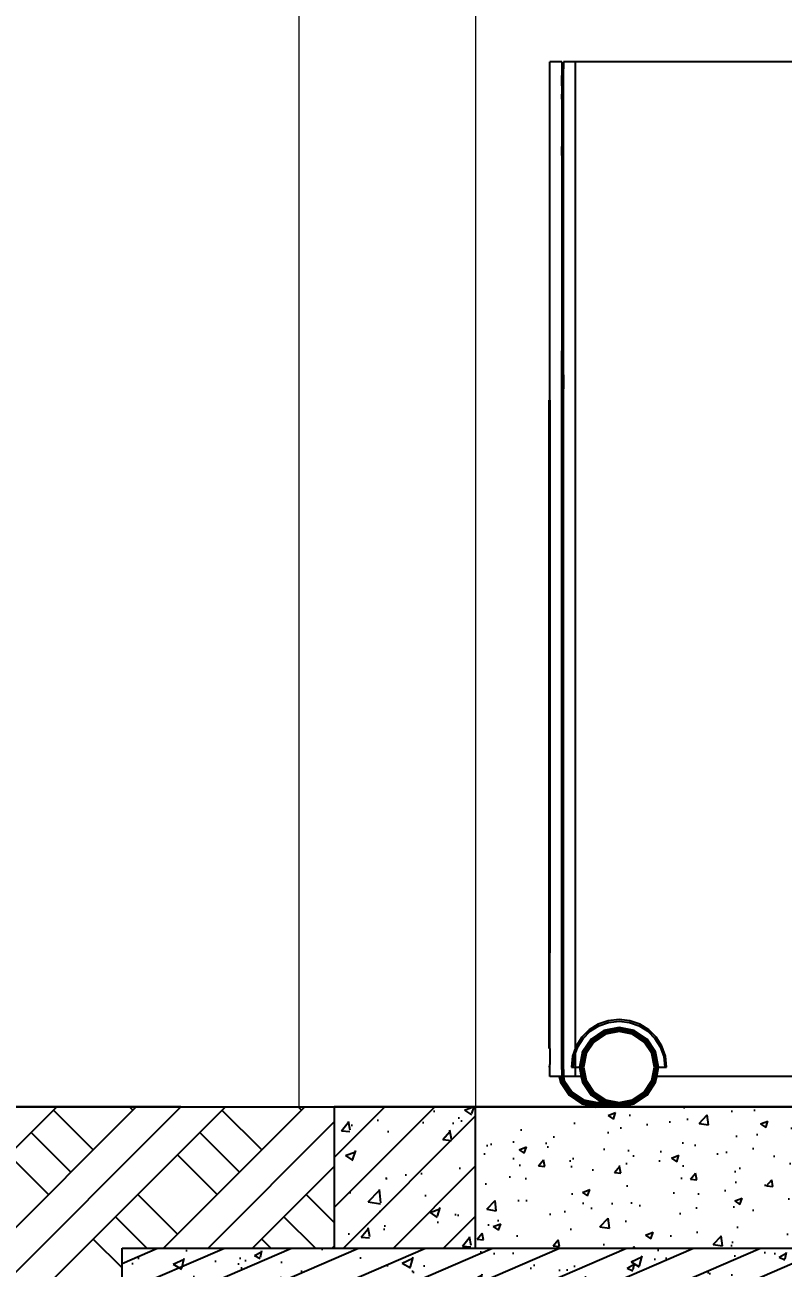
# Model space of a CAD drawing. Extents: x -4210259 to 293730, y -7499 to 868879.
# Drawn here: x -2176317 to -2175244, y 490039 to 491797 of the extents above; entities that cross this region are included whole.
import ezdxf

# ---------------------------------------------------------------- set-up
doc = ezdxf.new("R2010")
doc.units = 0
doc.header["$LTSCALE"] = 1000
doc.header["$MEASUREMENT"] = 0
doc.layers.get('Defpoints').update_dxf_attribs({"color": 210})
for name, color, linetype in [('00-Hatch', 8, 'Continuous'), ('A-AXIS-DP', 126, 'Continuous'), ('A-HATCH-2', 251, 'Continuous'), ('A-SFCE', 30, 'Continuous'), ('AS-COLN', 6, 'Continuous'), ('PUB_HATCH', 8, 'Continuous')]:
    doc.layers.add(name, color=color, linetype=linetype)
doc.layers.add('A-WALL-HATCH', color=8, linetype='Continuous', lineweight=13)
doc.styles.add('_TCH_DIM_T3', font='SIMPLEX', dxfattribs={"width": 0.705882, "bigfont": 'GBCBIG'})
doc.dimstyles.new('_TCH_ARCH&&50', dxfattribs={"dimtxt": 148.75, "dimasz": 50, "dimexe": 50, "dimexo": 50, "dimgap": 63.125, "dimtad": 1, "dimdec": 0, "dimzin": 0, "dimdsep": 46, "dimtxsty": '_TCH_DIM_T3', "dimblk": 'ARCHTICK', "dimcen": 0.09, "dimclrt": 7, "dimazin": 2, "dimtfac": 1, "dimtdec": 0, "dimtix": 1, "dimtmove": 2, "dimatfit": 3, "dimfxl": 0, "dimtolj": 1, "dimtzin": 0, "dimarcsym": 0})

# ---------------------------------------------------------------- blocks, each defined once
blk = doc.blocks.new('A$C4A4B1E4B')
at = {"color": 250}
for p, q in [((-3715.1, 1493.3), (-3732.3, 1493.3)), ((-3732.3, 1015.1), (-3732.3, 1493.3)), ((-3715.1, 1493.3), (-3715.1, 1483.3)), ((-3712.9, 1483.3), (-3715.1, 1483.3)), ((-3715.1, 1483.3), (-3715.1, 1482.6)), ((-3712.9, 1482.6), (-3715.1, 1482.6)), ((-3715.1, 1482.6), (-3715.1, 1481.2)), ((-3712.9, 1481.2), (-3715.1, 1481.2)), ((-3715.1, 1481.2), (-3715.1, 1478.5)), ((-3712.9, 1478.5), (-3715.1, 1478.5)), ((-3715.1, 1478.5), (-3715.1, 1474.2)), ((-3695.7, 1493.3), (-3712.9, 1493.3)), ((-3712.9, 1493.3), (-3712.9, 1483.3)), ((-3712.9, 1482.6), (-3712.9, 1483.3)), ((-3712.9, 1481.2), (-3712.9, 1482.6)), ((-3712.9, 1478.5), (-3712.9, 1481.2)), ((-3712.9, 1474.2), (-3712.9, 1478.5)), ((-3295.7, 1493.3), (-3695.7, 1493.3)), ((-3695.7, 99.4), (-3695.7, 1493.3)), ((-3712.9, 1474.2), (-3715.1, 1474.2)), ((-3715.1, 1467.9), (-3715.1, 1474.2)), ((-3712.9, 1467.9), (-3715.1, 1467.9)), ((-3715.1, 1459.3), (-3715.1, 1467.9)), ((-3712.9, 1459.3), (-3715.1, 1459.3)), ((-3715.1, 1459.3), (-3715.1, 1447.8)), ((-3712.9, 1467.9), (-3712.9, 1474.2)), ((-3712.9, 1459.3), (-3712.9, 1467.9)), ((-3712.9, 1447.8), (-3712.9, 1459.3)), ((-3712.9, 1447.8), (-3715.1, 1447.8)), ((-3715.1, 1440.5), (-3715.1, 1447.8)), ((-3712.9, 1440.5), (-3712.9, 1447.8)), ((-3712.9, 1440.5), (-3715.1, 1440.5)), ((-3715.1, 1440.5), (-3715.1, 1431.7)), ((-3712.9, 1431.7), (-3715.1, 1431.7)), ((-3715.1, 1431.7), (-3715.1, 1421.5)), ((-3712.9, 1431.7), (-3712.9, 1440.5)), ((-3712.9, 1421.5), (-3712.9, 1431.7)), ((-3712.9, 1421.5), (-3715.1, 1421.5)), ((-3715.1, 1421.5), (-3715.1, 1410.4)), ((-3712.9, 1410.4), (-3715.1, 1410.4)), ((-3715.1, 1410.4), (-3715.1, 1398.6)), ((-3712.9, 1410.4), (-3712.9, 1421.5)), ((-3712.9, 1398.6), (-3712.9, 1410.4)), ((-3712.9, 1398.6), (-3715.1, 1398.6)), ((-3715.1, 1398.6), (-3715.1, 1386.3)), ((-3712.9, 1386.3), (-3712.9, 1398.6)), ((-3712.9, 1386.3), (-3715.1, 1386.3)), ((-3715.1, 1386.3), (-3715.1, 1373.8)), ((-3712.9, 1373.8), (-3715.1, 1373.8)), ((-3715.1, 1361.1), (-3715.1, 1373.8)), ((-3712.9, 1373.8), (-3712.9, 1386.3)), ((-3712.9, 1361.1), (-3712.9, 1373.8)), ((-3712.9, 1361.1), (-3715.1, 1361.1)), ((-3715.1, 1361.1), (-3715.1, 1113.5)), ((-3712.9, 1113.5), (-3712.9, 1361.1)), ((-3712.9, 1113.5), (-3715.1, 1113.5)), ((-3715.1, 1113.5), (-3715.1, 1099.7)), ((-3712.9, 1099.7), (-3712.9, 1113.5)), ((-3712.9, 1099.7), (-3715.1, 1099.7)), ((-3715.1, 1099.7), (-3715.1, 1084.9)), ((-3712.9, 1084.9), (-3712.9, 1099.7)), ((-3712.9, 1084.9), (-3715.1, 1084.9)), ((-3715.1, 1068.7), (-3715.1, 1084.9)), ((-3712.9, 1068.7), (-3712.9, 1084.9)), ((-3712.9, 1068.7), (-3715.1, 1068.7)), ((-3715.1, 1050.9), (-3715.1, 1068.7)), ((-3712.9, 1050.9), (-3712.9, 1068.7)), ((-3712.9, 1050.9), (-3715.1, 1050.9)), ((-3715.1, 1031.1), (-3715.1, 1050.9)), ((-3712.9, 1050.9), (-3712.9, 1031.1)), ((-3712.9, 1031.1), (-3715.1, 1031.1)), ((-3715.1, 68.8), (-3715.1, 1031.1)), ((-3712.9, 68.8), (-3712.9, 1031.1)), ((-3732.9, 98.4), (-3732.9, 1015.1)), ((-3732.9, 1015.1), (-3732.3, 1015.1)), ((-3732.3, 1015.1), (-3732.3, 233.6)), ((-3732.6, 181.8), (-3732.3, 233.6)), ((-3732.3, 98.4), (-3732.3, 233.6)), ((-3732.6, 98.4), (-3732.6, 181.8)), ((-3676.4, 124.9), (-3686.8, 114.5)), ((-3663.8, 132.9), (-3676.4, 124.9)), ((-3674.8, 123), (-3662.8, 130.7)), ((-3655.7, 124.1), (-3673.8, 111.9)), ((-3655.6, 123.8), (-3673.6, 111.7)), ((-3655.2, 123), (-3673, 111.1)), ((-3649.7, 137.9), (-3663.8, 132.9)), ((-3662.8, 130.7), (-3649.1, 135.5)), ((-3634.2, 128.4), (-3655.7, 124.1)), ((-3655.6, 123.8), (-3655.7, 124.1)), ((-3634.2, 128.1), (-3655.6, 123.8)), ((-3655.2, 123), (-3655.6, 123.8)), ((-3634.2, 127.2), (-3655.2, 123)), ((-3654.7, 121.8), (-3655.2, 123)), ((-3634.2, 125.9), (-3654.7, 121.8)), ((-3634.2, 124.2), (-3654.1, 120.3)), ((-3634.2, 139.7), (-3649.7, 137.9)), ((-3649.1, 135.5), (-3634.2, 137.3)), ((-3618.8, 137.9), (-3634.2, 139.7)), ((-3634.2, 137.3), (-3619.3, 135.5)), ((-3612.8, 124.1), (-3634.2, 128.4)), ((-3634.2, 128.1), (-3634.2, 128.4)), ((-3612.9, 123.8), (-3634.2, 128.1)), ((-3634.2, 127.2), (-3634.2, 128.1)), ((-3613.2, 123), (-3634.2, 127.2)), ((-3634.2, 125.9), (-3634.2, 127.2)), ((-3613.7, 121.8), (-3634.2, 125.9)), ((-3634.2, 124.2), (-3634.2, 125.9)), ((-3614.4, 120.3), (-3634.2, 124.2)), ((-3634.2, 122.4), (-3634.2, 124.2)), ((-3619.3, 135.5), (-3605.7, 130.7)), ((-3604.6, 132.9), (-3618.8, 137.9)), ((-3613.7, 121.8), (-3613.2, 123)), ((-3613.2, 123), (-3612.9, 123.8)), ((-3595.4, 111.1), (-3613.2, 123)), ((-3612.9, 123.8), (-3612.8, 124.1)), ((-3594.8, 111.7), (-3612.9, 123.8)), ((-3594.6, 111.9), (-3612.8, 124.1)), ((-3605.7, 130.7), (-3593.6, 123)), ((-3592.1, 124.9), (-3604.6, 132.9)), ((-3581.6, 114.5), (-3592.1, 124.9)), ((-3686.8, 114.5), (-3694.8, 101.9)), ((-3692.6, 100.9), (-3684.9, 112.9)), ((-3673.8, 111.9), (-3686, 93.8)), ((-3673.6, 111.7), (-3685.7, 93.6)), ((-3684.9, 112.9), (-3674.8, 123)), ((-3673, 111.1), (-3684.9, 93.3)), ((-3672.1, 110.2), (-3683.7, 92.8)), ((-3670.9, 109), (-3682.2, 92.2)), ((-3669.6, 107.7), (-3680.5, 91.5)), ((-3673.6, 111.7), (-3673.8, 111.9)), ((-3673, 111.1), (-3673.6, 111.7)), ((-3672.1, 110.2), (-3673, 111.1)), ((-3654.7, 121.8), (-3672.1, 110.2)), ((-3670.9, 109), (-3672.1, 110.2)), ((-3654.1, 120.3), (-3670.9, 109)), ((-3669.6, 107.7), (-3670.9, 109)), ((-3653.4, 118.6), (-3669.6, 107.7)), ((-3654.1, 120.3), (-3654.7, 121.8)), ((-3653.4, 118.6), (-3654.1, 120.3)), ((-3634.2, 122.4), (-3653.4, 118.6)), ((-3615.1, 118.6), (-3634.2, 122.4)), ((-3615.1, 118.6), (-3614.4, 120.3)), ((-3598.8, 107.7), (-3615.1, 118.6)), ((-3614.4, 120.3), (-3613.7, 121.8)), ((-3597.5, 109), (-3614.4, 120.3)), ((-3596.3, 110.2), (-3613.7, 121.8)), ((-3598.8, 107.7), (-3597.5, 109)), ((-3588, 91.5), (-3598.8, 107.7)), ((-3597.5, 109), (-3596.3, 110.2)), ((-3586.3, 92.2), (-3597.5, 109)), ((-3596.3, 110.2), (-3595.4, 111.1)), ((-3584.7, 92.8), (-3596.3, 110.2)), ((-3595.4, 111.1), (-3594.8, 111.7)), ((-3583.5, 93.3), (-3595.4, 111.1)), ((-3594.8, 111.7), (-3594.6, 111.9)), ((-3582.7, 93.6), (-3594.8, 111.7)), ((-3582.4, 93.8), (-3594.6, 111.9)), ((-3593.6, 123), (-3583.5, 112.9)), ((-3583.5, 112.9), (-3575.9, 100.9)), ((-3573.7, 101.9), (-3581.6, 114.5)), ((-3732.6, 98.4), (-3732.9, 98.4)), ((-3732.3, 98.4), (-3732.6, 98.4)), ((-3732.3, 98.4), (-3732.3, 75.8)), ((-3695.7, 99.4), (-3699.8, 87.8)), ((-3697.4, 87.2), (-3695.7, 92.1)), ((-3694.8, 101.9), (-3695.7, 99.4)), ((-3695.7, 92.1), (-3692.6, 100.9)), ((-3695.7, 72.3), (-3695.7, 92.1)), ((-3686, 93.8), (-3690.3, 72.3)), ((-3685.7, 93.6), (-3690, 72.3)), ((-3684.9, 93.3), (-3689.1, 72.3)), ((-3683.7, 92.8), (-3687.8, 72.3)), ((-3682.2, 92.2), (-3686.1, 72.3)), ((-3685.7, 93.6), (-3686, 93.8)), ((-3684.9, 93.3), (-3685.7, 93.6)), ((-3683.7, 92.8), (-3684.9, 93.3)), ((-3680.5, 91.5), (-3684.3, 72.3)), ((-3682.2, 92.2), (-3683.7, 92.8)), ((-3680.5, 91.5), (-3682.2, 92.2)), ((-3588, 91.5), (-3586.3, 92.2)), ((-3584.2, 72.3), (-3588, 91.5)), ((-3586.3, 92.2), (-3584.7, 92.8)), ((-3582.3, 72.3), (-3586.3, 92.2)), ((-3584.7, 92.8), (-3583.5, 93.3)), ((-3580.6, 72.3), (-3584.7, 92.8)), ((-3583.5, 93.3), (-3582.7, 93.6)), ((-3579.3, 72.3), (-3583.5, 93.3)), ((-3582.7, 93.6), (-3582.4, 93.8)), ((-3578.5, 72.3), (-3582.7, 93.6)), ((-3578.2, 72.3), (-3582.4, 93.8)), ((-3575.9, 100.9), (-3571, 87.2)), ((-3568.6, 87.8), (-3573.7, 101.9)), ((-3732.7, 72.3), (-3732.3, 75.8)), ((-3732.3, 72.3), (-3732.7, 72.3)), ((-3732.3, 72.3), (-3732.3, 75.8)), ((-3732.3, 58.8), (-3732.3, 72.3)), ((-3699.8, 87.8), (-3701.6, 72.3)), ((-3701.6, 72.3), (-3699.2, 72.3)), ((-3699.2, 72.3), (-3697.4, 87.2)), ((-3699.2, 72.3), (-3695.7, 72.3)), ((-3695.7, 72.3), (-3690.3, 72.3)), ((-3695.7, 58.8), (-3695.7, 72.3)), ((-3690.3, 72.3), (-3690, 72.3)), ((-3690.3, 72.3), (-3687.6, 58.8)), ((-3690, 72.3), (-3685.7, 51)), ((-3690, 72.3), (-3689.1, 72.3)), ((-3689.1, 72.3), (-3684.9, 51.3)), ((-3689.1, 72.3), (-3687.8, 72.3)), ((-3687.8, 72.3), (-3683.7, 51.8)), ((-3687.8, 72.3), (-3686.1, 72.3)), ((-3686.1, 72.3), (-3682.2, 52.5)), ((-3686.1, 72.3), (-3684.3, 72.3)), ((-3684.3, 72.3), (-3680.5, 53.2)), ((-3588, 53.2), (-3584.2, 72.3)), ((-3586.3, 52.5), (-3582.3, 72.3)), ((-3584.7, 51.8), (-3580.6, 72.3)), ((-3584.2, 72.3), (-3582.3, 72.3)), ((-3583.5, 51.3), (-3579.3, 72.3)), ((-3582.7, 51), (-3578.5, 72.3)), ((-3582.3, 72.3), (-3580.6, 72.3)), ((-3580.9, 58.8), (-3578.2, 72.3)), ((-3580.6, 72.3), (-3579.3, 72.3)), ((-3579.3, 72.3), (-3578.5, 72.3)), ((-3578.5, 72.3), (-3578.2, 72.3)), ((-3578.2, 72.3), (-3569.3, 72.3)), ((-3571, 87.2), (-3569.3, 72.3)), ((-3569.3, 72.3), (-3566.8, 72.3)), ((-3566.8, 72.3), (-3568.6, 87.8)), ((-3718.7, 58.8), (-3732.3, 58.8)), ((-3718.7, 58.8), (-3717.1, 50.9)), ((-3718.4, 58.8), (-3718.7, 58.8)), ((-3718.4, 58.8), (-3716.8, 51)), ((-3717.5, 58.8), (-3718.4, 58.8)), ((-3717.5, 58.8), (-3716, 51.3)), ((-3716.2, 58.8), (-3717.5, 58.8)), ((-3716.2, 58.8), (-3714.8, 51.8)), ((-3715.1, 58.8), (-3716.2, 58.8)), ((-3714.7, 68.8), (-3715.1, 68.8)), ((-3715.1, 68.8), (-3715.1, 61.8)), ((-3715.1, 61.8), (-3713.3, 52.5)), ((-3715.1, 61.8), (-3715.1, 58.8)), ((-3714.7, 68.8), (-3712.9, 59.8)), ((-3712.9, 68.8), (-3714.7, 68.8)), ((-3711.6, 53.2), (-3713.3, 52.5)), ((-3712.9, 68.8), (-3712.9, 59.8)), ((-3712.9, 58.8), (-3712.9, 59.8)), ((-3712.7, 58.8), (-3712.9, 58.8)), ((-3712.7, 58.8), (-3711.6, 53.2)), ((-3695.7, 58.8), (-3712.7, 58.8)), ((-3711.6, 53.2), (-3700.7, 36.9)), ((-3687.6, 58.8), (-3695.7, 58.8)), ((-3687.6, 58.8), (-3686, 50.9)), ((-3680.5, 53.2), (-3682.2, 52.5)), ((-3680.5, 53.2), (-3669.6, 36.9)), ((-3598.8, 36.9), (-3588, 53.2)), ((-3588, 53.2), (-3586.3, 52.5)), ((-3582.4, 50.9), (-3580.9, 58.8)), ((-3377.1, 58.8), (-3580.9, 58.8)), ((-3716.8, 51), (-3717.1, 50.9)), ((-3717.1, 50.9), (-3704.9, 32.7)), ((-3716, 51.3), (-3716.8, 51)), ((-3716.8, 51), (-3704.7, 32.9)), ((-3714.8, 51.8), (-3716, 51.3)), ((-3716, 51.3), (-3704.1, 33.5)), ((-3713.3, 52.5), (-3714.8, 51.8)), ((-3714.8, 51.8), (-3703.2, 34.4)), ((-3713.3, 52.5), (-3702, 35.6)), ((-3702, 35.6), (-3703.2, 34.4)), ((-3700.7, 36.9), (-3702, 35.6)), ((-3702, 35.6), (-3685.2, 24.4)), ((-3700.7, 36.9), (-3684.5, 26.1)), ((-3685.7, 51), (-3686, 50.9)), ((-3686, 50.9), (-3673.8, 32.7)), ((-3684.9, 51.3), (-3685.7, 51)), ((-3685.7, 51), (-3673.6, 32.9)), ((-3683.7, 51.8), (-3684.9, 51.3)), ((-3684.9, 51.3), (-3673, 33.5)), ((-3682.2, 52.5), (-3683.7, 51.8)), ((-3683.7, 51.8), (-3672.1, 34.4)), ((-3682.2, 52.5), (-3670.9, 35.6)), ((-3670.9, 35.6), (-3672.1, 34.4)), ((-3669.6, 36.9), (-3670.9, 35.6)), ((-3670.9, 35.6), (-3654.1, 24.4)), ((-3669.6, 36.9), (-3653.4, 26.1)), ((-3615.1, 26.1), (-3598.8, 36.9)), ((-3614.4, 24.4), (-3597.5, 35.6)), ((-3598.8, 36.9), (-3597.5, 35.6)), ((-3597.5, 35.6), (-3586.3, 52.5)), ((-3597.5, 35.6), (-3596.3, 34.4)), ((-3596.3, 34.4), (-3584.7, 51.8)), ((-3595.4, 33.5), (-3583.5, 51.3)), ((-3594.8, 32.9), (-3582.7, 51)), ((-3594.6, 32.7), (-3582.4, 50.9)), ((-3586.3, 52.5), (-3584.7, 51.8)), ((-3584.7, 51.8), (-3583.5, 51.3)), ((-3583.5, 51.3), (-3582.7, 51)), ((-3582.7, 51), (-3582.4, 50.9)), ((-3704.7, 32.9), (-3704.9, 32.7)), ((-3704.9, 32.7), (-3686.8, 20.5)), ((-3704.1, 33.5), (-3704.7, 32.9)), ((-3704.7, 32.9), (-3686.6, 20.8)), ((-3703.2, 34.4), (-3704.1, 33.5)), ((-3704.1, 33.5), (-3686.3, 21.6)), ((-3703.2, 34.4), (-3685.8, 22.8)), ((-3686.6, 20.8), (-3686.8, 20.5)), ((-3686.8, 20.5), (-3665.3, 16.3)), ((-3686.3, 21.6), (-3686.6, 20.8)), ((-3686.6, 20.8), (-3665.3, 16.6)), ((-3685.8, 22.8), (-3686.3, 21.6)), ((-3686.3, 21.6), (-3665.3, 17.4)), ((-3685.2, 24.4), (-3685.8, 22.8)), ((-3685.8, 22.8), (-3665.3, 18.7)), ((-3684.5, 26.1), (-3685.2, 24.4)), ((-3685.2, 24.4), (-3665.3, 20.4)), ((-3684.5, 26.1), (-3665.3, 22.3)), ((-3673.6, 32.9), (-3673.8, 32.7)), ((-3673.8, 32.7), (-3659.9, 23.3)), ((-3673, 33.5), (-3673.6, 32.9)), ((-3673.6, 32.9), (-3655.6, 20.8)), ((-3672.1, 34.4), (-3673, 33.5)), ((-3673, 33.5), (-3655.2, 21.6)), ((-3672.1, 34.4), (-3654.7, 22.8)), ((-3665.3, 22.3), (-3659.9, 23.3)), ((-3665.3, 22.3), (-3665.3, 20.4)), ((-3665.3, 20.4), (-3657.7, 21.9)), ((-3665.3, 18.7), (-3655.8, 20.6)), ((-3665.3, 20.4), (-3665.3, 18.7)), ((-3665.3, 17.4), (-3652.6, 19.9)), ((-3665.3, 16.6), (-3650.5, 19.5)), ((-3665.3, 16.3), (-3649.8, 19.4)), ((-3665.3, 18.7), (-3665.3, 17.4)), ((-3659.9, 23.3), (-3657.7, 21.9)), ((-3657.7, 21.9), (-3655.8, 20.6)), ((-3655.8, 20.6), (-3655.7, 20.5)), ((-3655.6, 20.8), (-3655.7, 20.5)), ((-3655.7, 20.5), (-3652.6, 19.9)), ((-3655.2, 21.6), (-3655.6, 20.8)), ((-3655.6, 20.8), (-3634.2, 16.6)), ((-3654.7, 22.8), (-3655.2, 21.6)), ((-3655.2, 21.6), (-3634.2, 17.4)), ((-3654.1, 24.4), (-3654.7, 22.8)), ((-3654.7, 22.8), (-3634.2, 18.7)), ((-3653.4, 26.1), (-3654.1, 24.4)), ((-3654.1, 24.4), (-3634.2, 20.4)), ((-3653.4, 26.1), (-3634.2, 22.3)), ((-3652.6, 19.9), (-3650.5, 19.5)), ((-3650.5, 19.5), (-3649.8, 19.4)), ((-3649.8, 19.4), (-3634.2, 16.3)), ((-3634.2, 22.3), (-3615.1, 26.1)), ((-3634.2, 20.4), (-3614.4, 24.4)), ((-3634.2, 18.7), (-3613.7, 22.8)), ((-3634.2, 22.3), (-3634.2, 20.4)), ((-3634.2, 17.4), (-3613.2, 21.6)), ((-3634.2, 16.6), (-3612.9, 20.8)), ((-3634.2, 16.3), (-3612.8, 20.5)), ((-3634.2, 20.4), (-3634.2, 18.7)), ((-3634.2, 18.7), (-3634.2, 17.4)), ((-3615.1, 26.1), (-3614.4, 24.4)), ((-3614.4, 24.4), (-3613.7, 22.8)), ((-3613.7, 22.8), (-3596.3, 34.4)), ((-3613.7, 22.8), (-3613.2, 21.6)), ((-3613.2, 21.6), (-3595.4, 33.5)), ((-3613.2, 21.6), (-3612.9, 20.8)), ((-3612.9, 20.8), (-3594.8, 32.9)), ((-3612.9, 20.8), (-3612.8, 20.5)), ((-3612.8, 20.5), (-3594.6, 32.7)), ((-3596.3, 34.4), (-3595.4, 33.5)), ((-3595.4, 33.5), (-3594.8, 32.9)), ((-3594.8, 32.9), (-3594.6, 32.7)), ((-3665.3, 17.4), (-3665.3, 16.6)), ((-3665.3, 16.6), (-3665.3, 16.3)), ((-3634.2, 17.4), (-3634.2, 16.6)), ((-3634.2, 16.6), (-3634.2, 16.3))]:
    blk.add_line(p, q, dxfattribs=at)
blk = doc.blocks.new('_ArchTick')
at = {"color": 0, "linetype": 'ByBlock', "const_width": 0.4}
blk.add_lwpolyline([(-0.5, -0.5), (0.5, 0.5)], dxfattribs=at)
blk = doc.blocks.new('*D120')
at = {"layer": 'A-AXIS-DP', "color": 0, "lineweight": -2}
for p, q in [((-2176096.7, 491967.5), (-2176466.7, 491967.5)), ((-2176416.7, 490267.5), (-2176416.7, 491967.5)), ((-2176096.7, 490267.5), (-2176466.7, 490267.5))]:
    blk.add_line(p, q, dxfattribs=at)
at = {"layer": 'Defpoints', "color": 0}
for p in [(-2176416.7, 491967.5), (-2176046.7, 491967.5), (-2176046.7, 490267.5)]:
    blk.add_point(p, dxfattribs=at)
at = {"layer": 'A-AXIS-DP', "color": 0, "lineweight": -2, "xscale": 50, "yscale": 50, "zscale": 50}
for p, rotation in [((-2176416.7, 491967.5), 90), ((-2176416.7, 490267.5), 270)]:
    blk.add_blockref('_ArchTick', p, dxfattribs=dict(at, rotation=rotation))
at = {"layer": 'A-AXIS-DP', "color": 7, "insert": (-2176554.2, 491117.5), "char_height": 148.75, "attachment_point": 5, "rotation": 90, "style": '_TCH_DIM_T3'}
blk.add_mtext('\\A1;1700', dxfattribs=at)

msp = doc.modelspace()

# ---------------------------------------------------------------- hatches: boundary and pattern name
h = msp.add_hatch()
h.set_pattern_fill('混凝土', color=8, scale=15, angle=-21.6976, style=0, double=1)
h.set_pattern_definition([(50, (-2173782.51, 490136.435), (107.589, -9.413), [11.25, -123.75]), (355, (-2173782.51, 490136.44), (-20.813, 112.829), [9, -99]), (100.4514, (-2173773.55, 490135.65), (86.7764, 103.416), [9.561, -105.1713]), (46.184, (-2173782.51, 490166.44), (160.086, -24.828), [16.875, -185.625]), (96.636, (-2173769.17, 490164.37), (140.2, 146.118), [14.342, -157.757]), (351.184, (-2173782.51, 490166.44), (140.2, 146.118), [13.5, -148.5]), (21, (-2173767.51, 490158.935), (89.536, -60.393), [11.25, -123.75]), (326, (-2173767.51, 490158.94), (36.497, 108.7725), [9, -99]), (71.4514, (-2173760.05, 490153.9), (126.0334, 48.3796), [9.561, -105.1713]), (37.5, (-2173782.51, 490136.435), (1.824, 49.9341), [0, -97.8, 0, -100.5, 0, -99.375]), (7.5, (-2173782.51, 490136.435), (39.4604, 59.1618), [0, -57.3, 0, -95.55, 0, -37.875]), (327.5, (-2173815.96, 490136.435), (80.0734, -3.3832), [0, -37.5, 0, -117, 0, -155.25]), (317.5, (-2173830.96, 490136.435), (87.478, 15.0157), [0, -48.75, 0, -77.7, 0, -110.25])])
h.paths.add_polyline_path([(-2173876.7, 490067.5), (-2173876.7, 490267.5), (-2175679.6, 490267.5), (-2175679.6, 490067.5)])
at = {"layer": '00-Hatch'}
h = msp.add_hatch(dxfattribs=at)
h.set_pattern_fill('钢筋混凝土', color=256, scale=15, angle=-21.6976, style=0, double=1)
h.set_pattern_definition([(23.3024225, (-12556.7, -26670), (-14.8344125, 34.44111213), []), (28.3024225, (-12556.7, -26670), (96.4861615, -48.5223725), [11.25, -123.75]), (333.3024225, (-12556.7, -26670), (22.375575, 112.529306), [9, -99]), (78.7538225, (-12548.66, -26674.04), (118.8617856, 64.0068405), [9.5610285, -105.171317]), (24.4866225, (-12545.61, -26642.13), (139.564723, -82.253803), [16.875, -185.625]), (74.9380225, (-12533.98, -26648.98), (184.286825, 83.932212), [14.341543, -157.75695]), (329.4866225, (-12545.6, -26642.13), (184.286759, 83.932356), [13.5, -148.5]), (359.3024225, (-12534.44, -26654.64), (60.8645854, -89.2160426), [11.25, -123.75]), (304.3024225, (-12534.44, -26654.64), (74.125409, 87.572455), [9, -99]), (49.7538225, (-12529.37, -26662.07), (134.989992, -1.643693), [9.5610285, -105.171317]), (15.8024225, (-12556.7, -26670), (20.155748, 45.7218205), [0, -97.8, 0, -100.5, 0, -99.375]), (345.8024225, (-12556.7, -26670), (58.5371318, 40.3812239), [0, -57.3, 0, -95.55, 0, -37.875]), (305.8024225, (-12587.78, -26657.633), (73.14921794, -32.7472444), [0, -37.5, 0, -117, 0, -155.25]), (295.8024225, (-12601.72, -26652.09), (86.8313913, -18.389388), [0, -48.75, 0, -77.7, 0, -110.25])])
h.paths.add_polyline_path([(-2173876.7, 489814.9), (-2173876.7, 490067.5), (-2174649.6, 490067.5), (-2176179.3, 490067.5), (-2176179.3, 489817.5)])
at = {"layer": 'A-HATCH-2'}
h = msp.add_hatch(dxfattribs=at)
h.set_pattern_fill('夯实土壤', color=256, scale=30)
h.set_pattern_definition([(45, (-2990543.99, 663963.49), (-119.218203, 119.218203), []), (45, (-2990480.99, 663963.49), (-119.218203, 119.218203), []), (45, (-2990417.99, 663963.49), (-119.218203, 119.218203), []), (135, (-2990543.99, 663963.49), (-119.218203, -119.218203), [79.5, -89.1]), (135, (-2990512.49, 663994.99), (-119.218203, -119.218203), [79.5, -89.1]), (135, (-2990480.99, 664026.49), (-119.218203, -119.218203), [79.5, -89.1])])
h.paths.add_polyline_path([(-2177412.1, 489907.9), (-2177412.1, 490267.5), (-2175879.6, 490267.5), (-2175879.6, 490067.5), (-2176179.6, 490067.5), (-2176179.6, 489907.9)])
at = {"layer": 'PUB_HATCH'}
h = msp.add_hatch(dxfattribs=at)
h.set_pattern_fill('钢筋混凝土', color=256, scale=20, style=0)
h.set_pattern_definition([(45, (0, 0), (-35.3553391, 35.3553391), []), (50, (0, 0), (143.4520365, -12.550427), [15, -165]), (355, (0, 0), (-27.750267, 150.438427), [12, -132]), (100.4514, (11.95, -1.05), (115.701876, 137.887908), [12.748038, -140.228422]), (46.1842, (0, 40), (213.44821, -33.103803), [22.5, -247.5]), (96.6356, (17.79, 37.24), (186.932541, 194.823574), [19.122058, -210.3426]), (351.1842, (0, 40), (186.93239, 194.82372), [18, -198]), (21, (20, 30), (119.3814104, -80.523778), [15, -165]), (326, (20, 30), (48.663066, 145.030009), [12, -132]), (71.4514, (29.95, 23.29), (168.044526, 64.506099), [12.748038, -140.228422]), (37.5, (0, 0), (2.4319711, 66.5787708), [0, -130.4, 0, -134, 0, -132.5]), (7.5, (0, 0), (52.6139075, 78.8823424), [0, -76.4, 0, -127.4, 0, -50.5]), (327.5, (-44.6, 0), (106.7644872, -4.5109743), [0, -50, 0, -156, 0, -207]), (317.5, (-64.6, 0), (116.637234, 20.0209965), [0, -65, 0, -103.6, 0, -147])])
h.paths.add_polyline_path([(-2175879.6, 490067.5), (-2175679.6, 490067.5), (-2175679.6, 490267.5), (-2175879.6, 490267.5)])

# ---------------------------------------------------------------- linework, layer by layer
at = {"layer": 'A-SFCE'}
for points in [[(-2179809.3, 490267.5), (-2171909.3, 490267.5)], [(-2173876.7, 490267.5), (-2175679.6, 490267.5)]]:
    msp.add_lwpolyline(points, dxfattribs=at)
at = {"layer": 'A-WALL-HATCH'}
for p, q in [((-2175929.6, 491967.5), (-2175929.6, 490267.5)), ((-2175679.6, 491967.5), (-2175679.6, 490267.5))]:
    msp.add_line(p, q, dxfattribs=at)
at = {"layer": 'AS-COLN'}
for p, q in [((-2175679.6, 490267.5), (-2175879.6, 490267.5)), ((-2175879.6, 490267.5), (-2175879.6, 490067.5)), ((-2175679.6, 490067.5), (-2175679.6, 490267.5)), ((-2176179.3, 489817.5), (-2176179.3, 490067.5)), ((-2176179.3, 490067.5), (-2175879.6, 490067.5)), ((-2175879.6, 490067.5), (-2175679.6, 490067.5)), ((-2175879.3, 490067.5), (-2173876.7, 490067.5))]:
    msp.add_line(p, q, dxfattribs=at)

# ---------------------------------------------------------------- block references
msp.add_blockref('A$C4A4B1E4B', (-2171842.4, 490251.2))

# ---------------------------------------------------------------- dimensions: what is measured, and where the dimension line sits
at = {"layer": 'A-AXIS-DP'}
dim = msp.add_aligned_dim(p1=(-2176046.7, 490267.5), p2=(-2176046.7, 491967.5), distance=370, dimstyle='_TCH_ARCH&&50', dxfattribs=at)
dim.commit()
dim.dimension.update_dxf_attribs({"geometry": '*D120', "text_midpoint": (-2176554.2, 491117.5)})

doc.saveas('drawing.dxf')
